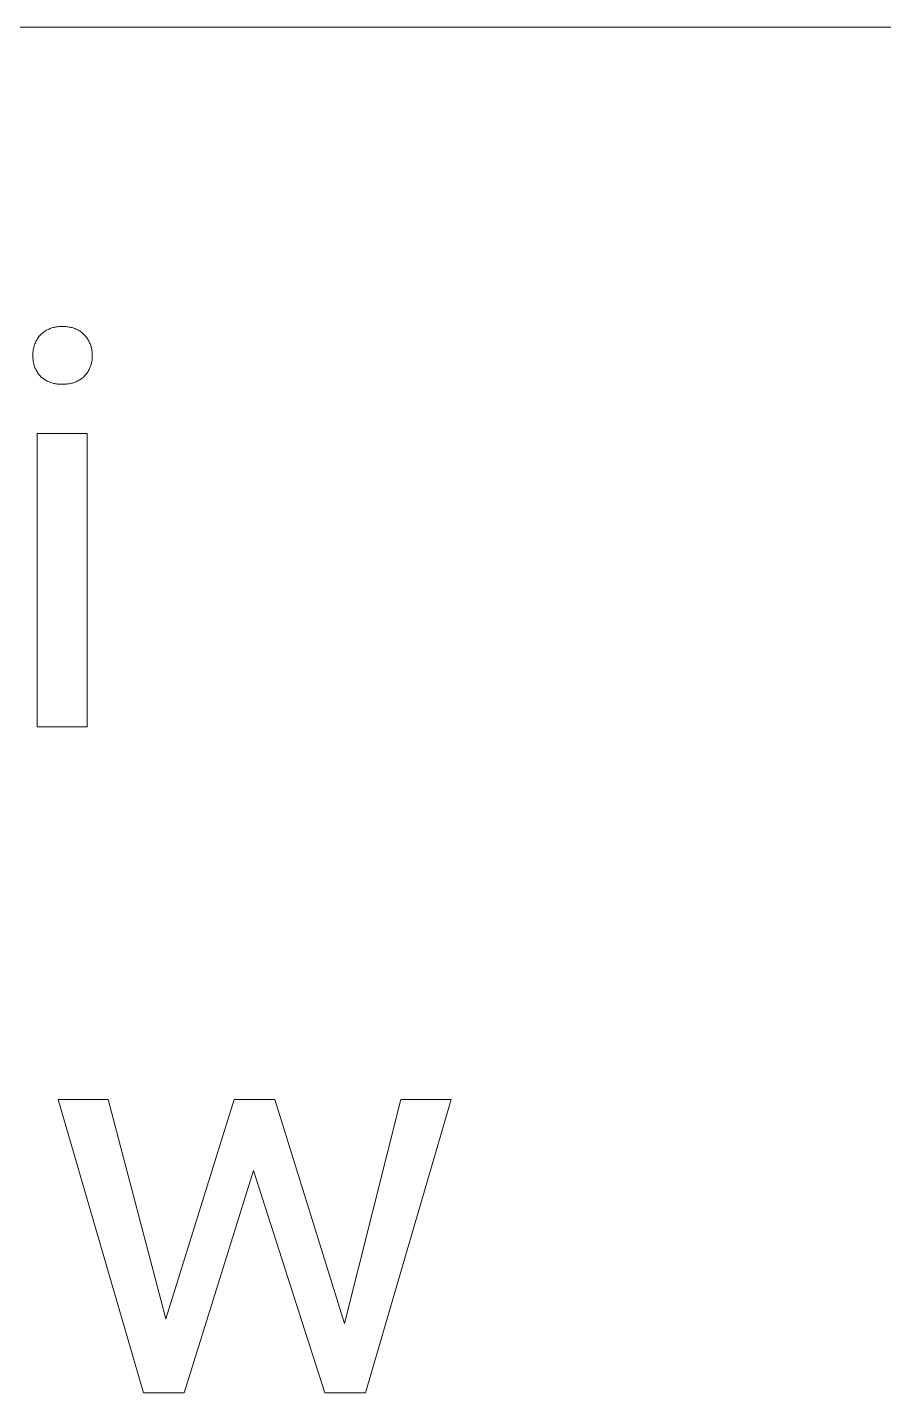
# Model space of a CAD drawing. Header units: millimetres. Extents: x 4001 to 9794, y -321 to 3726.
# Drawn here: x 8912.4 to 9031.4, y 136.4 to 326.2 of the extents above; entities that cross this region are included whole.
import ezdxf

# ---------------------------------------------------------------- set-up
doc = ezdxf.new("R2010")
doc.units = ezdxf.units.MM
doc.header["$MEASUREMENT"] = 0
doc.layers.add('Domyślny', color=7, linetype='Continuous', true_color=0x000000)

msp = doc.modelspace()

# ---------------------------------------------------------------- linework, layer by layer
at = {"layer": 'Domyślny', "color": 18, "lineweight": 15, "true_color": 0x000000}
for p, q in [((9788.8, 326.17), (7605.14, 326.17)), ((8913.7, 282.7), (8913.77, 282.82)), ((8913.77, 282.82), (8913.84, 282.94)), ((8913.84, 282.94), (8913.92, 283.05)), ((8913.92, 283.05), (8914, 283.17)), ((8914, 283.17), (8914.09, 283.28)), ((8914.09, 283.28), (8914.18, 283.39)), ((8914.18, 283.39), (8914.28, 283.48)), ((8914.28, 283.48), (8914.38, 283.57)), ((8914.38, 283.57), (8914.48, 283.66)), ((8914.48, 283.66), (8914.59, 283.75)), ((8914.59, 283.75), (8914.7, 283.83)), ((8914.7, 283.83), (8914.81, 283.91)), ((8914.81, 283.91), (8914.93, 283.98)), ((8914.93, 283.98), (8915.04, 284.05)), ((8915.04, 284.05), (8915.16, 284.12)), ((8915.16, 284.12), (8915.28, 284.18)), ((8915.28, 284.18), (8915.41, 284.23)), ((8915.41, 284.23), (8915.53, 284.29)), ((8915.53, 284.29), (8915.66, 284.34)), ((8915.66, 284.34), (8915.79, 284.38)), ((8915.79, 284.38), (8915.92, 284.42)), ((8915.92, 284.42), (8916.05, 284.45)), ((8916.05, 284.45), (8916.18, 284.49)), ((8916.18, 284.49), (8916.32, 284.51)), ((8916.32, 284.51), (8916.45, 284.53)), ((8916.45, 284.53), (8916.59, 284.55)), ((8916.59, 284.55), (8916.72, 284.56)), ((8916.72, 284.56), (8916.86, 284.57)), ((8916.86, 284.57), (8917, 284.57)), ((8917, 284.57), (8917.13, 284.57)), ((8917.13, 284.57), (8917.27, 284.56)), ((8917.27, 284.56), (8917.4, 284.57)), ((8917.4, 284.57), (8917.54, 284.57)), ((8917.54, 284.57), (8917.68, 284.57)), ((8917.68, 284.57), (8917.81, 284.56)), ((8917.81, 284.56), (8917.95, 284.55)), ((8917.95, 284.55), (8918.08, 284.53)), ((8918.08, 284.53), (8918.22, 284.51)), ((8918.22, 284.51), (8918.35, 284.48)), ((8918.35, 284.48), (8918.48, 284.45)), ((8918.48, 284.45), (8918.62, 284.42)), ((8918.62, 284.42), (8918.75, 284.38)), ((8918.75, 284.38), (8918.87, 284.33)), ((8918.87, 284.33), (8919, 284.28)), ((8919, 284.28), (8919.13, 284.23)), ((8919.13, 284.23), (8919.25, 284.17)), ((8919.25, 284.17), (8919.37, 284.11)), ((8919.37, 284.11), (8919.49, 284.05)), ((8919.49, 284.05), (8919.61, 283.98)), ((8919.61, 283.98), (8919.72, 283.91)), ((8919.72, 283.91), (8919.84, 283.83)), ((8919.84, 283.83), (8919.95, 283.75)), ((8919.95, 283.75), (8920.05, 283.66)), ((8920.05, 283.66), (8920.16, 283.57)), ((8920.16, 283.57), (8920.26, 283.48)), ((8920.26, 283.48), (8920.35, 283.39)), ((8920.35, 283.39), (8920.45, 283.28)), ((8920.45, 283.28), (8920.54, 283.17)), ((8920.54, 283.17), (8920.62, 283.06)), ((8920.62, 283.06), (8920.7, 282.94)), ((8920.7, 282.94), (8920.78, 282.82)), ((8920.78, 282.82), (8920.85, 282.7)), ((8913.16, 280.81), (8913.17, 280.95)), ((8913.17, 280.95), (8913.18, 281.1)), ((8913.18, 281.1), (8913.2, 281.24)), ((8913.2, 281.24), (8913.22, 281.37)), ((8913.22, 281.37), (8913.25, 281.51)), ((8913.25, 281.51), (8913.28, 281.65)), ((8913.28, 281.65), (8913.32, 281.79)), ((8913.32, 281.79), (8913.36, 281.92)), ((8913.36, 281.92), (8913.4, 282.05)), ((8913.4, 282.05), (8913.45, 282.19)), ((8913.45, 282.19), (8913.51, 282.32)), ((8913.51, 282.32), (8913.57, 282.45)), ((8913.57, 282.45), (8913.63, 282.57)), ((8913.63, 282.57), (8913.7, 282.7)), ((8920.85, 282.7), (8920.92, 282.58)), ((8920.92, 282.58), (8920.99, 282.45)), ((8920.99, 282.45), (8921.05, 282.32)), ((8921.05, 282.32), (8921.1, 282.19)), ((8921.1, 282.19), (8921.16, 282.06)), ((8921.16, 282.06), (8921.2, 281.93)), ((8921.2, 281.93), (8921.25, 281.79)), ((8921.25, 281.79), (8921.28, 281.65)), ((8921.28, 281.65), (8921.32, 281.52)), ((8921.32, 281.52), (8921.34, 281.38)), ((8921.34, 281.38), (8921.37, 281.24)), ((8921.37, 281.24), (8921.39, 281.1)), ((8921.39, 281.1), (8921.4, 280.96)), ((8921.4, 280.96), (8921.41, 280.82)), ((8913.16, 280.67), (8913.16, 280.81)), ((8913.16, 280.53), (8913.16, 280.67)), ((8913.16, 280.39), (8913.16, 280.53)), ((8913.16, 280.25), (8913.16, 280.39)), ((8913.17, 280.11), (8913.16, 280.25)), ((8913.18, 279.97), (8913.17, 280.11)), ((8913.2, 279.83), (8913.18, 279.97)), ((8913.22, 279.69), (8913.2, 279.83)), ((8913.25, 279.56), (8913.22, 279.69)), ((8913.28, 279.42), (8913.25, 279.56)), ((8913.31, 279.28), (8913.28, 279.42)), ((8913.35, 279.15), (8913.31, 279.28)), ((8913.4, 279.02), (8913.35, 279.15)), ((8921.18, 279.07), (8921.14, 278.95)), ((8921.23, 279.2), (8921.18, 279.07)), ((8921.27, 279.33), (8921.23, 279.2)), ((8921.3, 279.46), (8921.27, 279.33)), ((8921.33, 279.59), (8921.3, 279.46)), ((8921.36, 279.73), (8921.33, 279.59)), ((8921.38, 279.86), (8921.36, 279.73)), ((8921.39, 279.99), (8921.38, 279.86)), ((8921.41, 280.13), (8921.39, 279.99)), ((8921.41, 280.82), (8921.42, 280.67)), ((8921.42, 280.67), (8921.41, 280.53)), ((8921.41, 280.53), (8921.42, 280.4)), ((8921.42, 280.4), (8921.41, 280.26)), ((8921.41, 280.26), (8921.41, 280.13)), ((8913.45, 278.89), (8913.4, 279.02)), ((8913.5, 278.76), (8913.45, 278.89)), ((8913.56, 278.63), (8913.5, 278.76)), ((8913.63, 278.5), (8913.56, 278.63)), ((8913.69, 278.38), (8913.63, 278.5)), ((8913.76, 278.26), (8913.69, 278.38)), ((8913.84, 278.14), (8913.76, 278.26)), ((8913.92, 278.03), (8913.84, 278.14)), ((8914, 277.91), (8913.92, 278.03)), ((8914.09, 277.8), (8914, 277.91)), ((8914.18, 277.7), (8914.09, 277.8)), ((8914.28, 277.6), (8914.18, 277.7)), ((8914.38, 277.51), (8914.28, 277.6)), ((8914.49, 277.43), (8914.38, 277.51)), ((8914.59, 277.35), (8914.49, 277.43)), ((8914.7, 277.27), (8914.59, 277.35)), ((8914.82, 277.19), (8914.7, 277.27)), ((8914.93, 277.12), (8914.82, 277.19)), ((8915.05, 277.06), (8914.93, 277.12)), ((8919.69, 277.18), (8919.57, 277.11)), ((8919.81, 277.25), (8919.69, 277.18)), ((8919.92, 277.34), (8919.81, 277.25)), ((8920.03, 277.42), (8919.92, 277.34)), ((8920.14, 277.51), (8920.03, 277.42)), ((8920.25, 277.6), (8920.14, 277.51)), ((8920.35, 277.7), (8920.25, 277.6)), ((8920.44, 277.8), (8920.35, 277.7)), ((8920.53, 277.9), (8920.44, 277.8)), ((8920.61, 278.01), (8920.53, 277.9)), ((8920.69, 278.12), (8920.61, 278.01)), ((8920.77, 278.23), (8920.69, 278.12)), ((8920.84, 278.34), (8920.77, 278.23)), ((8920.91, 278.46), (8920.84, 278.34)), ((8920.97, 278.58), (8920.91, 278.46)), ((8921.03, 278.7), (8920.97, 278.58)), ((8921.08, 278.82), (8921.03, 278.7)), ((8921.14, 278.95), (8921.08, 278.82)), ((8915.17, 276.99), (8915.05, 277.06)), ((8915.29, 276.94), (8915.17, 276.99)), ((8915.42, 276.88), (8915.29, 276.94)), ((8915.54, 276.83), (8915.42, 276.88)), ((8915.67, 276.78), (8915.54, 276.83)), ((8915.8, 276.74), (8915.67, 276.78)), ((8915.93, 276.71), (8915.8, 276.74)), ((8916.06, 276.67), (8915.93, 276.71)), ((8916.19, 276.64), (8916.06, 276.67)), ((8916.32, 276.62), (8916.19, 276.64)), ((8916.46, 276.6), (8916.32, 276.62)), ((8916.59, 276.58), (8916.46, 276.6)), ((8916.73, 276.57), (8916.59, 276.58)), ((8916.86, 276.57), (8916.73, 276.57)), ((8917, 276.57), (8916.86, 276.57)), ((8917.13, 276.57), (8917, 276.57)), ((8917.27, 276.58), (8917.13, 276.57)), ((8917.41, 276.57), (8917.27, 276.58)), ((8917.55, 276.57), (8917.41, 276.57)), ((8917.69, 276.57), (8917.55, 276.57)), ((8917.83, 276.58), (8917.69, 276.57)), ((8917.97, 276.59), (8917.83, 276.58)), ((8918.11, 276.61), (8917.97, 276.59)), ((8918.25, 276.63), (8918.11, 276.61)), ((8918.39, 276.65), (8918.25, 276.63)), ((8918.53, 276.69), (8918.39, 276.65)), ((8918.66, 276.72), (8918.53, 276.69)), ((8918.8, 276.76), (8918.66, 276.72)), ((8918.93, 276.81), (8918.8, 276.76)), ((8919.06, 276.86), (8918.93, 276.81)), ((8919.19, 276.91), (8919.06, 276.86)), ((8919.32, 276.97), (8919.19, 276.91)), ((8919.44, 277.04), (8919.32, 276.97)), ((8919.57, 277.11), (8919.44, 277.04)), ((8913.74, 228.95), (8913.74, 269.71)), ((8913.74, 269.71), (8920.7, 269.71)), ((8920.7, 269.71), (8920.7, 228.95)), ((8920.7, 228.95), (8913.74, 228.95)), ((8928.54, 136.36), (8916.69, 177.12)), ((8916.69, 177.12), (8923.64, 177.12)), ((8923.64, 177.12), (8931.66, 146.61)), ((8931.66, 146.61), (8941.15, 177.12)), ((8941.15, 177.12), (8946.77, 177.12)), ((8946.77, 177.12), (8956.45, 145.97)), ((8956.45, 145.97), (8964.28, 177.12)), ((8971.27, 177.12), (8959.38, 136.36)), ((8964.28, 177.12), (8971.27, 177.12)), ((8943.84, 167.27), (8934.19, 136.36)), ((8953.73, 136.36), (8943.84, 167.27)), ((8934.19, 136.36), (8928.54, 136.36)), ((8959.38, 136.36), (8953.73, 136.36))]:
    msp.add_line(p, q, dxfattribs=at)

doc.saveas('drawing.dxf')
